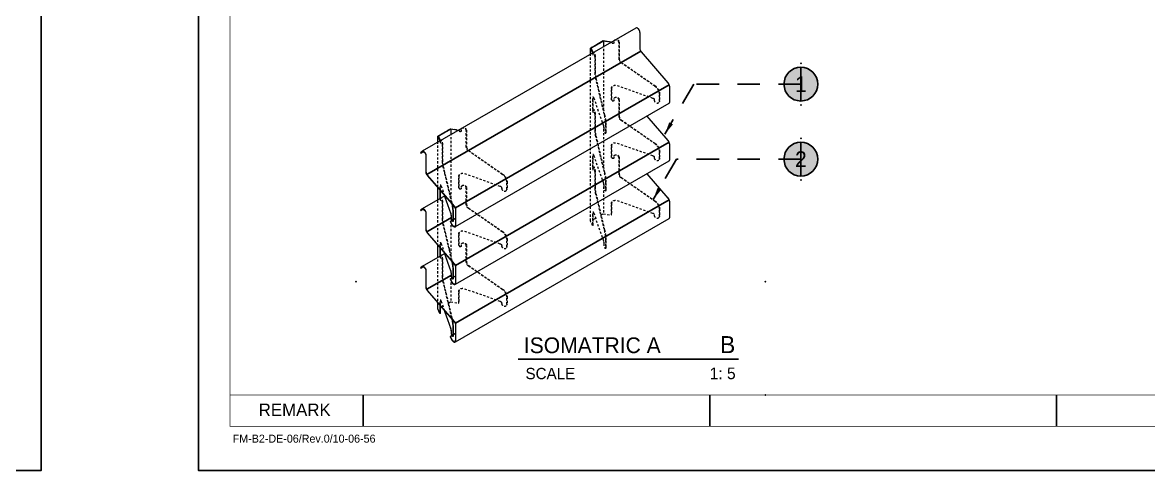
# Model space of a CAD drawing. Header units: millimetres. Extents: x -244126 to 368105, y -173968 to 259060.
# Drawn here: x -15019 to -14125, y 32401 to 32757 of the extents above; entities that cross this region are included whole.
import ezdxf
from ezdxf.enums import TextEntityAlignment as Align

# ---------------------------------------------------------------- set-up
doc = ezdxf.new("R2010")
doc.units = ezdxf.units.MM
doc.header["$MEASUREMENT"] = 0
for name, pattern in [('005_GG_TA_LINE', [13.75, 5, -1.25, 1.25, -1.25, 5]), ('BORDER2', [22.225, 6.35, -3.175, 6.35, -3.175, 0, -3.175]), ('HIDDEN', [9.525, 6.35, -3.175]), ('TA_GL_000.00010', [0.000275, 0.0001, -2.5e-05, 2.5e-05, -2.5e-05, 0.0001]), ('TA_HL_000.60000', [3.9, 2.13, -1.77]), ('TA_HL_001.00', [6.5, 3.55, -2.95]), ('TA_HL_003.00000', [19.5, 10.65, -8.85])]:
    doc.linetypes.add(name, pattern=pattern)
for name, color, linetype in [('000 - H A T C H', 8, 'Continuous'), ('000 - L I N E 0.1', 1, 'Continuous'), ('000 - SYMBOL CON', 1, 'Continuous'), ('000 - T E X T', 4, 'Continuous'), ('000 - TITLEBLOCK', 4, 'Continuous')]:
    doc.layers.add(name, color=color, linetype=linetype)
doc.styles.add('BROWALLIA', font='BrowalliaUPC.ttf')
doc.styles.add('century gothic111111', font='CordiaUPC.ttf')
doc.styles.add('Cetury Gothic', font='GOTHIC.TTF')
doc.styles.add('TA', font='Cordia New.ttf', dxfattribs={"height": 4.5})

# ---------------------------------------------------------------- blocks, each defined once
blk = doc.blocks.new('A$Cfd196da9')
at = {"color": 0, "linetype": 'ByBlock', "const_width": 0.1}
blk.add_lwpolyline([(-143.5, -98), (96.5, -98), (96.5, 99), (-143.5, 99)], close=True, dxfattribs=at)
blk = doc.blocks.new('*U1674')
at = {"linetype": '005_GG_TA_LINE'}
blk.add_point((125, 150), dxfattribs=at)
at = {"layer": '000 - L I N E 0.1', "color": 21, "linetype": 'Continuous'}
for points in [[(0, 35.6), (0, 0), (35.6, 0)], [(1485, 35.6), (1485, 0), (1449.4, 0)]]:
    blk.add_lwpolyline(points, dxfattribs=at)
at = {"layer": '000 - T E X T', "color": 3}
for p, q in [((130.74, 60), (130.74, 35)), ((405.94, 35), (405.94, 60)), ((681.14, 35), (681.14, 60))]:
    blk.add_line(p, q, dxfattribs=at)
at = {"layer": '000 - T E X T', "color": 3, "const_width": 0.5}
blk.add_lwpolyline([(25, 60), (1225, 60)], dxfattribs=at)
at = {"layer": '000 - TITLEBLOCK', "color": 250}
blk.add_lwpolyline([(0, 0), (1485, 0), (1485, 1050), (0, 1050)], close=True, dxfattribs=at)
at = {"layer": '000 - T E X T', "color": 3, "xscale": 5, "yscale": 5, "zscale": 5}
blk.add_blockref('A$Cfd196da9', (742.5, 525), dxfattribs=at)
at = {"color": 4, "insert": (47.79, 53.2), "char_height": 10, "width": 570.6175, "attachment_point": 1, "style": 'BROWALLIA'}
blk.add_mtext('{\\fCentury Gothic|b0|i0|c0|p34;REMARK}', dxfattribs=at)
at = {"color": 4, "style": 'TA'}
blk.add_attdef('PAPER_SIZE', text='', height=6.25, dxfattribs=at).set_placement((1421.5, 24.94), align=Align.MIDDLE_RIGHT)
blk.add_attdef('SCALE_SIZE', text='', height=6.25, dxfattribs=at).set_placement((1433.78, 25.07), align=Align.MIDDLE_LEFT)
at = {"layer": '000 - H A T C H', "color": 4, "insert": (27.18, 28.49), "char_height": 6.3569, "attachment_point": 1, "style": 'century gothic111111'}
blk.add_mtext('FM-B2-DE-06/Rev.0/10-06-56', dxfattribs=at)
at = {"layer": '000 - T E X T', "color": 250, "style": 'TA'}
for tag, height, p in [('SUPERLINK', 5, (43.16, 1039.41)), ('NAMEFILE', 5, (43.16, 1029.41)), ('SC', 100, (8.41, 938.03))]:
    blk.add_attdef(tag, text='', height=height, dxfattribs=at).set_placement(p, align=Align.MIDDLE_LEFT)
at = {"layer": '000 - T E X T', "color": 4, "style": 'TA'}
for tag, height, p in [('NAME_JOB_1', 5, (1309.16, 845.63)), ('NAME_JOB_2', 5, (1309.16, 834.72)), ('NAME_PROJECT_1', 7.5, (1234.52, 797.42)), ('NAME_PROJECT_2', 7.5, (1234.52, 778.92)), ('NAME_PROJECT_3', 7.5, (1234.52, 760.42)), ('CODE_VALUE_1', 4.75, (1302.87, 722.8)), ('CODE_VALUE_2', 4.75, (1302.87, 707.8)), ('PART_NAME_VALUE_1', 4.75, (1302.87, 689.69)), ('PART_NAME_VALUE_2', 4.75, (1302.87, 674.69)), ('PART_NAME_VALUE_3', 4.75, (1302.87, 659.69)), ('MATTERIAL_VALUE_1', 9, (1304.89, 642.26)), ('SPEC_VALUE', 9, (1304.89, 621.71)), ('THICKNESS_VALUE', 9, (1304.89, 601.32)), ('COATING_VALUE_1', 9, (1304.89, 581.25)), ('COATING_VALUE_2', 9, (1304.89, 561.18)), ('NAME_TITLE_1', 6, (1236.27, 194.04)), ('NAME_TITLE_2', 6, (1236.27, 177.39)), ('NAME_TITLE_3', 6, (1236.27, 160.74)), ('DRAWING_NO1', 6, (1236.53, 82.29)), ('DRAWING_NO2', 6, (1236.53, 62.29))]:
    blk.add_attdef(tag, text='', height=height, dxfattribs=at).set_placement(p, align=Align.MIDDLE_LEFT)
for tag, p in [('NAME_DAFT', (1383.53, 340.54)), ('NAME_CHECKED', (1383.53, 306.49)), ('NAME_DESIGNER', (1383.53, 273.03)), ('NAME_DESIGN_MGR', (1383.53, 237.79))]:
    blk.add_attdef(tag, text='', height=9, dxfattribs=at).set_placement(p, align=Align.MIDDLE_CENTER)
for tag, p, height in [('REV', (1383.82, 125.62), 9.38), ('NAME_REMARK', (138.21, 43.26), 10)]:
    blk.add_attdef(tag, p, '', height=height, dxfattribs=at)
at = {"layer": '000 - T E X T', "color": 4, "style": 'Cetury Gothic'}
for tag, p in [('SHEET_NO.', (1403.95, 84.99)), ('TOTAL_SHEET_NO.', (1402.41, 44.1))]:
    blk.add_attdef(tag, text='', height=9, dxfattribs=at).set_placement(p, align=Align.CENTER)
blk = doc.blocks.new('000 - ARROW FOR SYMBOL')
at = {"layer": '000 - SYMBOL CON', "color": 0, "linetype": 'HIDDEN'}
blk.add_solid([(1.29, 1.57), (0, 0), (0.71, 1.9)], dxfattribs=at)
blk = doc.blocks.new('*U1747')
h = blk.add_hatch(color=250)
h.dxf.hatch_style = 1
edge = h.paths.add_edge_path()
edge.add_arc((0, 0), 2.68, 0, 360)
for p in [(0, 3.33), (0, -3.33)]:
    blk.add_point(p)
at = {"layer": '000 - SYMBOL CON', "color": 0, "linetype": 'ByBlock'}
for points in [[(0, 0), (-17, 0), (-21.61, -7.97)], [(-17, 0), (-17, 0), (-21.61, -7.97)]]:
    blk.add_lwpolyline(points, dxfattribs=at)
at = {"layer": '000 - SYMBOL CON', "color": 2}
blk.add_circle((0, 0), 2.68, dxfattribs=at)
at = {"layer": 'Defpoints', "color": 250}
blk.add_line((0, -2.68), (0, 2.68), dxfattribs=at)
at = {"layer": '000 - SYMBOL CON', "color": 0}
blk.add_blockref('000 - ARROW FOR SYMBOL', (-21.61, -7.97), dxfattribs=at)
blk.add_blockref('000 - ARROW FOR SYMBOL', (-21.61, -7.97), dxfattribs=at)
at = {"layer": '000 - T E X T', "style": 'BROWALLIA'}
blk.add_attdef('NO.CODE', text='', height=2.5, dxfattribs=at).set_placement((0, 0), align=Align.MIDDLE_CENTER)
blk = doc.blocks.new('*U1746')
h = blk.add_hatch(color=250)
h.dxf.hatch_style = 1
edge = h.paths.add_edge_path()
edge.add_arc((0, 0), 2.68, 0, 360)
for p in [(0, 3.33), (0, -3.33)]:
    blk.add_point(p)
at = {"layer": '000 - SYMBOL CON', "color": 0, "linetype": 'ByBlock'}
for points in [[(0, 0), (-19.75, 0), (-23.46, -6.43)], [(-19.75, 0), (-19.75, 0), (-23.46, -6.43)]]:
    blk.add_lwpolyline(points, dxfattribs=at)
at = {"layer": '000 - SYMBOL CON', "color": 2}
blk.add_circle((0, 0), 2.68, dxfattribs=at)
at = {"layer": 'Defpoints', "color": 250}
blk.add_line((0, -2.68), (0, 2.68), dxfattribs=at)
at = {"layer": '000 - SYMBOL CON', "color": 0}
blk.add_blockref('000 - ARROW FOR SYMBOL', (-23.46, -6.43), dxfattribs=at)
blk.add_blockref('000 - ARROW FOR SYMBOL', (-23.46, -6.43), dxfattribs=at)
at = {"layer": '000 - T E X T', "style": 'BROWALLIA'}
blk.add_attdef('NO.CODE', text='', height=2.5, dxfattribs=at).set_placement((0, 0), align=Align.MIDDLE_CENTER)
blk = doc.blocks.new('000 - ASSCESSORIES_FAMELINE_AL.C-CARRIER_FOR_70Z_ISOMATRIC_VIEW')
at = {"color": 0, "linetype": 'ByBlock', "lineweight": 0, "extrusion": (1.66533e-16, 0.816497, 0.57735)}
for p, q in [((150.7, 87.6), (163.5, 94.9)), ((163.7, 94.5), (151.5, 87.5)), ((163.5, 94.9), (171.8, 93.7)), ((163.7, 94.5), (163.7, 27.5)), ((171.6, 93.3), (163.7, 94.5)), ((171.6, 93.3), (171.8, 93.7)), ((174.1, 93.8), (174.1, 92.9)), ((174.2, 94.5), (174.4, 94.9)), ((179.2, 76.7), (179.2, 93)), ((179.3, 93.4), (179.3, 77.1)), ((150.7, -83.9), (150.7, 87.6)), ((150.7, 87.6), (153, 82.8)), ((153.6, 82.9), (151.5, 87.5)), ((153.6, 82.9), (153, 82.8)), ((153.6, 81.4), (153.6, 82.3)), ((153.9, 83.4), (154.6, 83.5)), ((155, 79.3), (155, 63)), ((155.7, 63.1), (155.7, 79.4)), ((214.9, 49.6), (181.4, 72.9)), ((181.6, 73.3), (215, 50)), ((155.6, 58.3), (164.5, 20.8)), ((165.2, 21), (156.3, 58.4)), ((171.6, 36.1), (171.6, 47.3)), ((171.8, 47.7), (171.8, 36.5)), ((177.4, 50.4), (212.7, 37.9)), ((153, 36.8), (153, 25.6)), ((153.6, 25.7), (153.6, 36.9)), ((164, 10), (154.5, 37.5)), ((171.6, 36.1), (171.8, 36.5)), ((171.6, 36.1), (171.6, 36.1)), ((174.1, 36.6), (174.1, 35.7)), ((174.2, 37.4), (174.4, 37.8)), ((179.2, 19.5), (179.2, 35.8)), ((179.3, 36.2), (179.3, 19.9)), ((214.2, 36.1), (214.2, 35.6)), ((219.1, 34.1), (219.3, 34.5)), ((219.3, 34.9), (219.3, 42)), ((219.5, 42.4), (219.5, 35.2)), ((153.6, 25.7), (153, 25.6)), ((153, 25.6), (153, 25.6)), ((153.6, 24.2), (153.6, 25.1)), ((153.9, 26.3), (154.6, 26.4)), ((155, 22.2), (155, 5.8)), ((155.7, 6), (155.7, 22.3)), ((165.7, 11.4), (165.7, 4.2)), ((166.4, 4.3), (166.4, 11.5)), ((214.9, -7.5), (181.4, 15.7)), ((181.6, 16.1), (215, -7.2)), ((-0.8, 0.1), (11.9, 7.5)), ((-0.8, -171.3), (-0.8, 0.1)), ((-0.8, 0.1), (1.4, -4.7)), ((12.2, 7), (0, 0)), ((2.1, -4.6), (0, 0)), ((11.9, 7.5), (20.3, 6.2)), ((12.2, 7), (12.2, -60)), ((20.1, 5.8), (12.2, 7)), ((20.1, 5.8), (20.3, 6.2)), ((22.5, 6.3), (22.5, 5.4)), ((22.7, 7.1), (22.9, 7.5)), ((27.6, -10.8), (27.6, 5.5)), ((27.8, 5.9), (27.8, -10.4)), ((155.6, 1.1), (164.5, -36.3)), ((165.2, -36.2), (156.3, 1.2)), ((163.7, 10.9), (163.7, -29.7)), ((164.4, 7.2), (164.4, 7.6)), ((165.5, 3), (166.1, 3.2)), ((2.1, -4.6), (1.4, -4.7)), ((2.1, -6.1), (2.1, -5.2)), ((2.4, -4), (3.1, -3.9)), ((3.5, -8.1), (3.5, -24.5)), ((4.2, -24.4), (4.2, -8)), ((171.6, -21.1), (171.6, -9.8)), ((171.8, -9.5), (171.8, -20.7)), ((177.4, -6.8), (212.7, -19.3)), ((63.3, -37.9), (29.9, -14.6)), ((30, -14.2), (63.5, -37.5)), ((153, -20.3), (153, -31.5)), ((153.6, -31.4), (153.6, -20.2)), ((164, -47.1), (154.5, -19.7)), ((174.1, -20.5), (174.1, -21.4)), ((174.2, -19.8), (174.4, -19.4)), ((179.2, -37.6), (179.2, -21.3)), ((179.3, -20.9), (179.3, -37.2)), ((214.2, -21.1), (214.2, -21.5)), ((219.3, -22.3), (219.3, -15.2)), ((219.5, -14.8), (219.5, -21.9)), ((4.1, -29.2), (13, -66.6)), ((13.7, -66.5), (4.7, -29.1)), ((153.6, -32.9), (153.6, -32)), ((153.9, -30.9), (154.6, -30.8)), ((219.1, -23.1), (219.3, -22.7)), ((20.1, -51.4), (20.1, -40.2)), ((20.3, -39.8), (20.3, -51)), ((25.9, -37.1), (61.2, -49.6)), ((155, -35), (155, -51.3)), ((155.7, -51.2), (155.7, -34.9)), ((214.9, -64.7), (181.4, -41.4)), ((181.6, -41.1), (215, -64.3)), ((1.4, -50.6), (1.4, -61.8)), ((2.1, -61.7), (2.1, -50.5)), ((12.5, -77.5), (3, -50)), ((20.1, -51.4), (20.3, -51)), ((20.1, -51.4), (20.1, -51.4)), ((22.5, -50.8), (22.5, -51.7)), ((22.7, -50.1), (22.9, -49.7)), ((27.6, -68), (27.6, -51.6)), ((27.8, -51.2), (27.8, -67.6)), ((62.7, -51.4), (62.7, -51.8)), ((67.6, -53.4), (67.8, -53)), ((67.8, -52.6), (67.8, -45.5)), ((68, -45.1), (68, -52.2)), ((163.7, -46.2), (163.7, -77)), ((164.4, -50), (164.4, -49.6)), ((165.5, -54.1), (166.1, -54)), ((165.7, -45.8), (165.7, -52.9)), ((166.4, -52.8), (166.4, -45.7)), ((2.1, -61.7), (1.4, -61.8)), ((1.4, -61.8), (1.4, -61.8)), ((2.1, -63.2), (2.1, -62.4)), ((2.4, -61.2), (3.1, -61.1)), ((3.5, -65.3), (3.5, -81.6)), ((4.2, -81.5), (4.2, -65.2)), ((155.6, -56.1), (164.5, -93.5)), ((165.2, -93.4), (156.3, -55.9)), ((171.6, -78.2), (171.6, -67)), ((171.8, -66.6), (171.8, -77.8)), ((177.4, -63.9), (212.7, -76.4)), ((12.2, -76.5), (12.2, -117.2)), ((14.2, -76.1), (14.2, -83.3)), ((14.9, -83.1), (14.9, -76)), ((63.3, -95), (29.9, -71.8)), ((30, -71.4), (63.5, -94.6)), ((153, -77.5), (153, -88.7)), ((153.6, -88.6), (153.6, -77.4)), ((164, -104.3), (154.5, -76.8)), ((161.6, -78.2), (163.7, -77)), ((163.7, -77), (171.6, -78.2)), ((171.6, -78.2), (171.8, -77.8)), ((219.3, -79.5), (219.3, -72.3)), ((219.5, -71.9), (219.5, -79.1)), ((4.1, -86.4), (13, -123.8)), ((13.7, -123.7), (4.7, -86.3)), ((12.9, -80.3), (12.9, -79.9)), ((14, -84.4), (14.6, -84.3)), ((153, -88.7), (150.7, -83.9)), ((153.6, -88.6), (153, -88.7)), ((153.6, -82.8), (156.1, -81.4)), ((214.2, -78.3), (214.2, -78.7)), ((219.1, -80.2), (219.3, -79.8)), ((20.1, -108.5), (20.1, -97.3)), ((20.3, -96.9), (20.3, -108.1)), ((25.9, -94.2), (61.2, -106.8)), ((1.4, -107.8), (1.4, -119)), ((2.1, -118.9), (2.1, -107.7)), ((12.5, -134.6), (3, -107.2)), ((22.5, -108), (22.5, -108.9)), ((22.7, -107.2), (22.9, -106.9)), ((27.6, -125.1), (27.6, -108.8)), ((27.8, -108.4), (27.8, -124.7)), ((62.7, -108.6), (62.7, -109)), ((67.6, -110.5), (67.8, -110.1)), ((67.8, -109.8), (67.8, -102.6)), ((68, -102.2), (68, -109.4)), ((164.4, -107.1), (164.4, -106.7)), ((165.5, -111.3), (166.1, -111.2)), ((165.7, -103), (165.7, -110.1)), ((166.4, -110), (166.4, -102.8)), ((2.1, -120.4), (2.1, -119.5)), ((2.4, -118.3), (3.1, -118.2)), ((3.5, -122.5), (3.5, -138.8)), ((4.2, -138.7), (4.2, -122.4)), ((12.2, -133.7), (12.2, -164.4)), ((14.2, -133.3), (14.2, -140.4)), ((14.9, -140.3), (14.9, -133.2)), ((63.3, -152.2), (29.9, -128.9)), ((30, -128.5), (63.5, -151.8)), ((4.1, -143.5), (13, -180.9)), ((13.7, -180.8), (4.7, -143.4)), ((12.9, -137.5), (12.9, -137.1)), ((14, -141.6), (14.6, -141.5)), ((20.1, -165.7), (20.1, -154.5)), ((20.3, -154.1), (20.3, -165.3)), ((25.9, -151.4), (61.2, -163.9)), ((1.4, -164.9), (1.4, -176.1)), ((2.1, -176), (2.1, -164.8)), ((12.5, -191.8), (3, -164.3)), ((10.1, -165.6), (12.2, -164.4)), ((12.2, -164.4), (20.1, -165.7)), ((20.1, -165.7), (20.3, -165.3)), ((62.7, -165.7), (62.7, -166.1)), ((67.6, -167.7), (67.8, -167.3)), ((67.8, -166.9), (67.8, -159.8)), ((68, -159.4), (68, -166.5)), ((1.4, -176.1), (-0.8, -171.3)), ((2.1, -176), (1.4, -176.1)), ((2.1, -170.2), (4.6, -168.8)), ((12.9, -194.6), (12.9, -194.2)), ((14, -198.7), (14.6, -198.6)), ((14.2, -190.4), (14.2, -197.6)), ((14.9, -197.5), (14.9, -190.3))]:
    blk.add_line(p, q, dxfattribs=at)
at = {"color": 0, "linetype": 'ByBlock', "lineweight": 0, "extrusion": (7.37214e-17, 2.69839e-17, -1)}
for centre in [(172.8, 93.1), (172.8, 35.9), (21.3, 5.6), (21.3, -51.6)]:
    blk.add_ellipse(centre, major_axis=(1.15, -0.54), ratio=0.788675, start_param=-0.3681, end_param=2.790713, dxfattribs=at)
at = {"color": 0, "linetype": 'ByBlock', "lineweight": 0}
for centre, major_axis, ratio, start_param, end_param in [((173, 93.5), (-1.15, 0.54), 0.788675, 0.350879, 2.925377), ((176.6, 93.4), (2.4, -1.11), 0.788675, 0.333099, 3.510252), ((153.3, 82.1), (0.19, -1.26), 0.211325, -2.202711, 0.956103), ((155, 80.9), (-0.4, 2.61), 0.211325, -2.220491, 0), ((184.2, 76.3), (-4.56, 2.11), 0.788675, 0.346922, 1.348501), ((156.3, 60.2), (0.77, -4.96), 0.211325, -2.206668, -1.205089), ((176.5, 47), (-4.46, 2.07), 0.788675, 0.055487, 0.365162), ((209.6, 43.5), (9.12, -4.23), 0.788675, 0.347322, 1.348101), ((154.2, 34.2), (-0.75, 4.86), 0.211325, -0.85151, 0.953165), ((173, 36.3), (-1.15, 0.54), 0.788675, 0.351284, 2.925377), ((176.6, 36.3), (2.4, -1.11), 0.788675, 0.333099, 3.510252), ((216.7, 35.2), (-2.4, 1.11), 0.788675, 0.333099, 3.510252), ((153.3, 24.9), (0.19, -1.26), 0.211325, -2.202711, 0.956103), ((155, 23.8), (-0.4, 2.61), 0.211325, -2.220491, 0), ((163.8, 17.1), (-1.54, 9.94), 0.211325, -2.206268, -1.205489), ((184.2, 19.1), (-4.56, 2.11), 0.788675, 0.346922, 1.348501), ((21.5, 6), (-1.15, 0.54), 0.788675, 0.350879, 2.925377), ((25.1, 6), (2.4, -1.11), 0.788675, 0.333099, 3.510252), ((156.3, 3), (0.77, -4.96), 0.211325, -2.206668, -1.205089), ((163.9, 8.7), (-0.3, 1.97), 0.211325, -2.210361, -0.87263), ((165.7, 5.8), (0.4, -2.61), 0.211325, 0, 0.956662), ((1.8, -5.4), (0.19, -1.26), 0.211325, -2.202711, 0.956103), ((3.5, -6.5), (-0.4, 2.61), 0.211325, -2.220491, 0), ((32.7, -11.2), (-4.56, 2.11), 0.788675, 0.346922, 1.348501), ((176.5, -10.1), (-4.46, 2.07), 0.788675, 0.055487, 0.365162), ((209.6, -13.6), (9.12, -4.23), 0.788675, 0.347322, 1.348101), ((154.2, -23), (-0.75, 4.86), 0.211325, -0.85151, 0.953165), ((173, -20.8), (-1.15, 0.54), 0.788675, 0.3681, 2.925377), ((176.6, -20.9), (2.4, -1.11), 0.788675, 0.333099, 3.510252), ((216.7, -21.9), (-2.4, 1.11), 0.788675, 0.333099, 3.510252), ((4.8, -27.3), (0.77, -4.96), 0.211325, -2.206668, -1.205089), ((153.3, -32.2), (0.19, -1.26), 0.211325, -2.18549, 0.956103), ((155, -33.4), (-0.4, 2.61), 0.211325, -2.220491, 0), ((25, -40.4), (-4.46, 2.07), 0.788675, 0.055487, 0.365162), ((58.1, -43.9), (9.12, -4.23), 0.788675, 0.347322, 1.348101), ((163.8, -40.1), (-1.54, 9.94), 0.211325, -2.206268, -1.205489), ((184.2, -38), (-4.56, 2.11), 0.788675, 0.346922, 1.348501), ((2.7, -53.3), (-0.75, 4.86), 0.211325, -0.85151, 0.953165), ((21.5, -51.2), (-1.15, 0.54), 0.788675, 0.351284, 2.925377), ((25.1, -51.2), (2.4, -1.11), 0.788675, 0.333099, 3.510252), ((65.2, -52.3), (-2.4, 1.11), 0.788675, 0.333099, 3.510252), ((156.3, -54.1), (0.77, -4.96), 0.211325, -2.206668, -1.205089), ((163.9, -48.5), (-0.3, 1.97), 0.211325, -2.210361, -0.87263), ((165.7, -51.4), (0.4, -2.61), 0.211325, 0, 0.956662), ((1.8, -62.5), (0.19, -1.26), 0.211325, -2.202711, 0.956103), ((3.5, -63.7), (-0.4, 2.61), 0.211325, -2.220491, 0), ((12.3, -70.4), (-1.54, 9.94), 0.211325, -2.206268, -1.205489), ((176.5, -67.3), (-4.46, 2.07), 0.788675, 0.055487, 0.365162), ((209.6, -70.8), (9.12, -4.23), 0.788675, 0.347322, 1.348101), ((12.3, -78.8), (-0.3, 1.97), 0.211325, -2.210361, -0.87263), ((32.7, -68.3), (-4.56, 2.11), 0.788675, 0.346922, 1.348501), ((154.2, -80.2), (-0.75, 4.86), 0.211325, -0.85151, 0.953165), ((4.8, -84.4), (0.77, -4.96), 0.211325, -2.206668, -1.205089), ((14.2, -81.7), (0.4, -2.61), 0.211325, 0, 0.956662), ((216.7, -79.1), (-2.4, 1.11), 0.788675, 0.333099, 3.510252), ((25, -97.6), (-4.46, 2.07), 0.788675, 0.055487, 0.365162), ((58.1, -101.1), (9.12, -4.23), 0.788675, 0.347322, 1.348101), ((163.8, -97.2), (-1.54, 9.94), 0.211325, -2.206268, -1.205489), ((2.7, -110.5), (-0.75, 4.86), 0.211325, -0.85151, 0.953165), ((21.5, -108.3), (-1.15, 0.54), 0.788675, 0.3681, 2.925377), ((25.1, -108.4), (2.4, -1.11), 0.788675, 0.333099, 3.510252), ((65.2, -109.4), (-2.4, 1.11), 0.788675, 0.333099, 3.510252), ((163.9, -105.6), (-0.3, 1.97), 0.211325, -2.210361, -0.87263), ((165.7, -108.5), (0.4, -2.61), 0.211325, 0, 0.956662), ((1.8, -119.7), (0.19, -1.26), 0.211325, -2.18549, 0.956103), ((3.5, -120.8), (-0.4, 2.61), 0.211325, -2.220491, 0), ((12.3, -127.5), (-1.54, 9.94), 0.211325, -2.206268, -1.205489), ((32.7, -125.5), (-4.56, 2.11), 0.788675, 0.346922, 1.348501), ((4.8, -141.6), (0.77, -4.96), 0.211325, -2.206668, -1.205089), ((12.3, -135.9), (-0.3, 1.97), 0.211325, -2.210361, -0.87263), ((14.2, -138.9), (0.4, -2.61), 0.211325, 0, 0.956662), ((25, -154.8), (-4.46, 2.07), 0.788675, 0.055487, 0.365162), ((58.1, -158.3), (9.12, -4.23), 0.788675, 0.347322, 1.348101), ((2.7, -167.6), (-0.75, 4.86), 0.211325, -0.85151, 0.953165), ((65.2, -166.6), (-2.4, 1.11), 0.788675, 0.333099, 3.510252), ((12.3, -184.7), (-1.54, 9.94), 0.211325, -2.206268, -1.205489), ((12.3, -193.1), (-0.3, 1.97), 0.211325, -2.210361, -0.87263), ((14.2, -196), (0.4, -2.61), 0.211325, 0, 0.956662)]:
    blk.add_ellipse(centre, major_axis=major_axis, ratio=ratio, start_param=start_param, end_param=end_param, dxfattribs=at)
at = {"color": 0, "linetype": 'ByBlock', "lineweight": 0, "extrusion": (4.31223e-17, 2.24779e-16, -1)}
for centre in [(176.8, 93.8), (176.8, 36.7)]:
    blk.add_ellipse(centre, major_axis=(-2.4, 1.11), ratio=0.788675, start_param=0, end_param=2.808493, dxfattribs=at)
at = {"color": 0, "linetype": 'ByBlock', "lineweight": 0, "extrusion": (-6.11931e-16, -3.84946e-17, -1)}
for centre in [(154.3, 80.8), (154.3, 23.7), (2.8, -6.6), (2.8, -63.8)]:
    blk.add_ellipse(centre, major_axis=(-0.4, 2.61), ratio=0.211325, start_param=-0.956662, end_param=2.220491, dxfattribs=at)
at = {"color": 0, "linetype": 'ByBlock', "lineweight": 0, "extrusion": (-6.13759e-17, 2.15191e-16, -1)}
blk.add_ellipse((154, 82.2), major_axis=(-0.19, 1.26), ratio=0.211325, start_param=-1.044515, end_param=-0.938882, dxfattribs=at)
at = {"color": 0, "linetype": 'ByBlock', "lineweight": 0, "extrusion": (2.15612e-17, 1.1239e-16, -1)}
for centre, major_axis, start_param, end_param in [((184, 75.9), (-4.56, 2.11), -1.348501, -0.346922), ((184, 18.7), (-4.56, 2.11), -1.348501, -0.346922), ((32.5, -11.6), (-4.56, 2.11), -1.348501, -0.346922), ((172.8, -21.2), (1.15, -0.54), -0.3681, 2.773492), ((32.5, -68.7), (-4.56, 2.11), -1.348501, -0.346922), ((21.3, -108.7), (1.15, -0.54), -0.3681, 2.773492)]:
    blk.add_ellipse(centre, major_axis=major_axis, ratio=0.788675, start_param=start_param, end_param=end_param, dxfattribs=at)
at = {"color": 0, "linetype": 'ByBlock', "lineweight": 0, "extrusion": (-6.51106e-16, 1.2396e-16, -1)}
for centre in [(157, 60.3), (157, 3.1), (5.5, -27.2), (5.5, -84.3)]:
    blk.add_ellipse(centre, major_axis=(-0.77, 4.96), ratio=0.211325, start_param=-1.936503, end_param=-0.934925, dxfattribs=at)
at = {"color": 0, "linetype": 'ByBlock', "lineweight": 0, "extrusion": (1.20459e-16, 1.27689e-16, -1)}
for centre, major_axis, start_param, end_param in [((176.3, 46.6), (-4.46, 2.07), -0.365162, 1.439512), ((176.8, -20.5), (-2.4, 1.11), 0, 2.808493), ((24.8, -40.8), (-4.46, 2.07), -0.365162, 1.439512)]:
    blk.add_ellipse(centre, major_axis=major_axis, ratio=0.788675, start_param=start_param, end_param=end_param, dxfattribs=at)
at = {"color": 0, "linetype": 'ByBlock', "lineweight": 0, "extrusion": (9.3475e-17, 2.01411e-16, -1)}
for centre, major_axis, start_param, end_param in [((209.8, 43.9), (9.12, -4.23), -1.348101, -0.347322), ((176.3, -10.5), (-4.46, 2.07), -0.365162, 1.439512), ((58.3, -43.6), (9.12, -4.23), -1.348101, -0.347322), ((24.8, -98), (-4.46, 2.07), -0.365162, 1.439512)]:
    blk.add_ellipse(centre, major_axis=major_axis, ratio=0.788675, start_param=start_param, end_param=end_param, dxfattribs=at)
at = {"color": 0, "linetype": 'ByBlock', "lineweight": 0, "extrusion": (-1.29949e-16, 2.04583e-16, -1)}
for centre in [(154.9, 34.3), (3.4, -53.2)]:
    blk.add_ellipse(centre, major_axis=(-0.75, 4.86), ratio=0.211325, start_param=-0.953165, end_param=-0.335292, dxfattribs=at)
at = {"color": 0, "linetype": 'ByBlock', "lineweight": 0, "extrusion": (-3.05991e-17, 1.97795e-16, -1)}
for centre, major_axis, start_param, end_param in [((212.3, 36.4), (1.81, -0.84), -1.68096, -0.343229), ((60.8, -51.1), (1.81, -0.84), -1.68096, -0.343229), ((176.3, -67.7), (-4.46, 2.07), -0.365162, 1.439512), ((24.8, -155.1), (-4.46, 2.07), -0.365162, 1.439512)]:
    blk.add_ellipse(centre, major_axis=major_axis, ratio=0.788675, start_param=start_param, end_param=end_param, dxfattribs=at)
at = {"color": 0, "linetype": 'ByBlock', "lineweight": 0, "extrusion": (-3.42142e-17, 3.2187e-16, -1)}
blk.add_ellipse((216.9, 35.6), major_axis=(2.4, -1.11), ratio=0.788675, start_param=-0.368659, end_param=0, dxfattribs=at)
at = {"color": 0, "linetype": 'ByBlock', "lineweight": 0, "extrusion": (-5.19187e-16, 8.81959e-17, -1)}
blk.add_ellipse((154, 25), major_axis=(-0.19, 1.26), ratio=0.211325, start_param=-1.044515, end_param=-0.938991, dxfattribs=at)
at = {"color": 0, "linetype": 'ByBlock', "lineweight": 0, "extrusion": (-4.76613e-17, 2.17313e-16, -1)}
for centre in [(163.1, 17), (11.6, -70.5)]:
    blk.add_ellipse(centre, major_axis=(1.54, -9.94), ratio=0.211325, start_param=-1.936104, end_param=-0.935324, dxfattribs=at)
at = {"color": 0, "linetype": 'ByBlock', "lineweight": 0, "extrusion": (-2.87915e-17, 1.35758e-16, -1)}
for centre in [(25.3, 6.3), (25.3, -50.8)]:
    blk.add_ellipse(centre, major_axis=(-2.4, 1.11), ratio=0.788675, start_param=0, end_param=2.808493, dxfattribs=at)
at = {"color": 0, "linetype": 'ByBlock', "lineweight": 0, "extrusion": (1.032e-16, 2.40651e-16, -1)}
for centre in [(165.1, 5.7), (13.5, -81.8)]:
    blk.add_ellipse(centre, major_axis=(0.4, -2.61), ratio=0.211325, start_param=-0.956662, end_param=2.220491, dxfattribs=at)
at = {"color": 0, "linetype": 'ByBlock', "lineweight": 0, "extrusion": (-4.81302e-16, 2.064e-16, -1)}
blk.add_ellipse((2.5, -5.3), major_axis=(-0.19, 1.26), ratio=0.211325, start_param=-1.044515, end_param=-0.938882, dxfattribs=at)
at = {"color": 0, "linetype": 'ByBlock', "lineweight": 0, "extrusion": (-8.27593e-17, 2.83201e-16, -1)}
for centre in [(209.8, -13.2), (58.3, -100.7)]:
    blk.add_ellipse(centre, major_axis=(9.12, -4.23), ratio=0.788675, start_param=-1.348101, end_param=-0.347322, dxfattribs=at)
at = {"color": 0, "linetype": 'ByBlock', "lineweight": 0, "extrusion": (-6.32163e-16, 1.83061e-16, -1)}
blk.add_ellipse((154.9, -22.9), major_axis=(-0.75, 4.86), ratio=0.211325, start_param=-0.953165, end_param=-0.335292, dxfattribs=at)
at = {"color": 0, "linetype": 'ByBlock', "lineweight": 0, "extrusion": (1.7946e-17, 2.36464e-16, -1)}
for centre in [(212.3, -20.8), (60.8, -108.3)]:
    blk.add_ellipse(centre, major_axis=(1.81, -0.84), ratio=0.788675, start_param=-1.68096, end_param=-0.343229, dxfattribs=at)
at = {"color": 0, "linetype": 'ByBlock', "lineweight": 0, "extrusion": (4.67375e-17, 1.00705e-16, -1)}
for centre, major_axis, start_param, end_param in [((216.9, -21.5), (2.4, -1.11), -0.368659, 0), ((184, -38.4), (-4.56, 2.11), -1.348501, -0.346922), ((32.5, -125.9), (-4.56, 2.11), -1.348501, -0.346922)]:
    blk.add_ellipse(centre, major_axis=major_axis, ratio=0.788675, start_param=start_param, end_param=end_param, dxfattribs=at)
at = {"color": 0, "linetype": 'ByBlock', "lineweight": 0, "extrusion": (-1.92005e-16, -2.97033e-17, -1)}
for centre in [(154.3, -33.5), (2.8, -120.9)]:
    blk.add_ellipse(centre, major_axis=(-0.4, 2.61), ratio=0.211325, start_param=-0.956662, end_param=2.220491, dxfattribs=at)
at = {"color": 0, "linetype": 'ByBlock', "lineweight": 0, "extrusion": (-2.91266e-16, 6.72839e-17, -1)}
for centre, major_axis, start_param, end_param in [((154, -32.1), (-0.19, 1.26), -1.044515, -0.956103), ((165.1, -108.7), (0.4, -2.61), -0.956662, 2.220491), ((2.5, -119.6), (-0.19, 1.26), -1.044515, -0.956103), ((13.5, -196.1), (0.4, -2.61), -0.956662, 2.220491)]:
    blk.add_ellipse(centre, major_axis=major_axis, ratio=0.211325, start_param=start_param, end_param=end_param, dxfattribs=at)
at = {"color": 0, "linetype": 'ByBlock', "lineweight": 0, "extrusion": (-2.546e-17, 1.64576e-16, -1)}
for centre in [(163.1, -40.2), (11.6, -127.6)]:
    blk.add_ellipse(centre, major_axis=(1.54, -9.94), ratio=0.211325, start_param=-1.936104, end_param=-0.935324, dxfattribs=at)
at = {"color": 0, "linetype": 'ByBlock', "lineweight": 0, "extrusion": (-5.42274e-18, 1.86111e-16, -1)}
blk.add_ellipse((65.4, -51.9), major_axis=(2.4, -1.11), ratio=0.788675, start_param=-0.368659, end_param=0, dxfattribs=at)
at = {"color": 0, "linetype": 'ByBlock', "lineweight": 0, "extrusion": (-1.15529e-15, -6.63809e-17, -1)}
for centre in [(157, -54), (5.5, -141.5)]:
    blk.add_ellipse(centre, major_axis=(-0.77, 4.96), ratio=0.211325, start_param=-1.936503, end_param=-0.934925, dxfattribs=at)
at = {"color": 0, "linetype": 'ByBlock', "lineweight": 0, "extrusion": (-3.39466e-17, 2.19434e-16, -1)}
for centre in [(165.1, -51.5), (13.5, -139)]:
    blk.add_ellipse(centre, major_axis=(0.4, -2.61), ratio=0.211325, start_param=-0.956662, end_param=2.220491, dxfattribs=at)
at = {"color": 0, "linetype": 'ByBlock', "lineweight": 0, "extrusion": (-3.95755e-16, 1.07291e-16, -1)}
blk.add_ellipse((2.5, -62.4), major_axis=(-0.19, 1.26), ratio=0.211325, start_param=-1.044515, end_param=-0.938991, dxfattribs=at)
at = {"color": 0, "linetype": 'ByBlock', "lineweight": 0, "extrusion": (1.43828e-16, 1.78042e-16, -1)}
for centre in [(209.8, -70.4), (58.3, -157.9)]:
    blk.add_ellipse(centre, major_axis=(9.12, -4.23), ratio=0.788675, start_param=-1.348101, end_param=-0.347322, dxfattribs=at)
at = {"color": 0, "linetype": 'ByBlock', "lineweight": 0, "extrusion": (-6.6679e-16, -4.69812e-17, -1)}
blk.add_ellipse((154.9, -80.1), major_axis=(-0.75, 4.86), ratio=0.211325, start_param=-0.953165, end_param=-0.335292, dxfattribs=at)
at = {"color": 0, "linetype": 'ByBlock', "lineweight": 0, "extrusion": (1.61384e-17, 2.98501e-16, -1)}
for centre in [(212.3, -77.9), (60.8, -165.4)]:
    blk.add_ellipse(centre, major_axis=(1.81, -0.84), ratio=0.788675, start_param=-1.68096, end_param=-0.343229, dxfattribs=at)
at = {"color": 0, "linetype": 'ByBlock', "lineweight": 0, "extrusion": (-1.0432e-16, 1.70812e-16, -1)}
blk.add_ellipse((216.9, -78.7), major_axis=(2.4, -1.11), ratio=0.788675, start_param=-0.368659, end_param=0, dxfattribs=at)
at = {"color": 0, "linetype": 'ByBlock', "lineweight": 0, "extrusion": (-9.44341e-16, 2.24243e-17, -1)}
for centre in [(163.1, -97.3), (11.6, -184.8)]:
    blk.add_ellipse(centre, major_axis=(1.54, -9.94), ratio=0.211325, start_param=-1.936104, end_param=-0.935324, dxfattribs=at)
at = {"color": 0, "linetype": 'ByBlock', "lineweight": 0, "extrusion": (-1.07748e-16, 1.51846e-16, -1)}
blk.add_ellipse((3.4, -110.4), major_axis=(-0.75, 4.86), ratio=0.211325, start_param=-0.953165, end_param=-0.335292, dxfattribs=at)
at = {"color": 0, "linetype": 'ByBlock', "lineweight": 0, "extrusion": (-5.57754e-17, 2.0948e-16, -1)}
blk.add_ellipse((25.3, -108), major_axis=(-2.4, 1.11), ratio=0.788675, start_param=0, end_param=2.808493, dxfattribs=at)
at = {"color": 0, "linetype": 'ByBlock', "lineweight": 0, "extrusion": (1.97536e-17, 1.74427e-16, -1)}
blk.add_ellipse((65.4, -109), major_axis=(2.4, -1.11), ratio=0.788675, start_param=-0.368659, end_param=0, dxfattribs=at)
at = {"color": 0, "linetype": 'ByBlock', "lineweight": 0, "extrusion": (-6.3936e-16, -4.27379e-17, -1)}
blk.add_ellipse((3.4, -167.5), major_axis=(-0.75, 4.86), ratio=0.211325, start_param=-0.953165, end_param=-0.335292, dxfattribs=at)
at = {"color": 0, "linetype": 'ByBlock', "lineweight": 0, "extrusion": (6.64911e-17, 2.75132e-16, -1)}
blk.add_ellipse((65.4, -166.2), major_axis=(2.4, -1.11), ratio=0.788675, start_param=-0.368659, end_param=0, dxfattribs=at)
blk = doc.blocks.new('000 - FAMELINE_AL.SUN_LV_70Z_ISOMATRIC_VIEW')
at = {"color": 0, "linetype": 'Continuous', "lineweight": 0, "extrusion": (1.66533e-16, 0.816497, 0.57735)}
for p, q in [((213.4, 124.3), (1.3, 1.9)), ((168.3, 104.4), (181, 111.8)), ((181, 111.8), (189.3, 110.5)), ((217.6, 103.8), (217.6, 120)), ((168.3, 98.3), (168.3, 104.4)), ((168.3, 104.4), (170.5, 99.6)), ((181.2, 111.3), (169.1, 104.3)), ((171.1, 99.9), (169.1, 104.3)), ((181.2, 111.3), (181.2, 105.7)), ((188.9, 110.2), (181.2, 111.3)), ((189.3, 110.4), (189.3, 110.5)), ((170.7, 99.7), (170.5, 99.6)), ((171.5, 100.3), (171.9, 100.4)), ((245.4, 69.8), (218.9, 100.6)), ((247.1, 50.9), (247.1, 66)), ((246.3, 49.3), (34.2, -73.2)), ((245.4, 12.7), (224.6, 36.8)), ((16.8, 17), (29.5, 24.3)), ((29.7, 23.9), (17.6, 16.8)), ((29.5, 24.3), (37.8, 23)), ((29.7, 23.9), (29.7, 18.3)), ((37.4, 22.7), (29.7, 23.9)), ((37.8, 22.9), (37.8, 23)), ((16.8, 10.8), (16.8, 17)), ((16.8, 17), (19, 12.2)), ((19.6, 12.4), (17.6, 16.8)), ((19.2, 12.2), (19, 12.2)), ((20, 12.8), (20.4, 12.9)), ((1.2, 1.7), (-0.3, 0.5)), ((-0.3, 0.5), (0, 0)), ((2.5, 1.4), (0, 0)), ((0, 0), (1.5, 1.2)), ((247.1, -6.3), (247.1, 8.8)), ((5, -2.2), (5, -18.4)), ((5.4, -18.6), (5.4, -2.5)), ((246.3, -7.8), (34.2, -130.3)), ((6.6, -22.3), (33.1, -53)), ((33.3, -52.6), (6.8, -21.9)), ((245.4, -44.5), (224.6, -20.4)), ((23.7, -42.4), (1.3, -55.3)), ((16.8, -46.4), (16.8, -34.1)), ((19, -36.6), (19, -45)), ((19.7, -44.7), (19.7, -37.4)), ((20, -44.3), (20.4, -44.3)), ((30, -60.6), (23.6, -41.9)), ((1.2, -55.4), (-0.3, -56.7)), ((2.5, -55.7), (0, -57.2)), ((19.2, -45), (19, -45)), ((19, -45), (19, -45)), ((247.1, -63.5), (247.1, -48.4)), ((-0.3, -56.7), (0, -57.2)), ((0, -57.2), (1.5, -55.9)), ((5, -59.4), (5, -75.5)), ((5.4, -75.8), (5.4, -59.6)), ((34.5, -64.8), (29.3, -67.8)), ((34.5, -64.9), (29.6, -67.7)), ((30.4, -63.5), (30.4, -63)), ((31.8, -59.3), (31.8, -66.4)), ((32.5, -66), (32.5, -59.2)), ((246.3, -65), (34.2, -187.5)), ((34.5, -56.3), (34.5, -71.4)), ((34.9, -71.6), (34.9, -56.5)), ((29.6, -67.7), (29.3, -67.8)), ((29.3, -67.8), (30.5, -70.6)), ((30.9, -70.6), (29.6, -67.7)), ((6.6, -79.4), (33.1, -110.1)), ((33.3, -109.8), (6.8, -79.1)), ((23.7, -99.5), (1.3, -112.5)), ((16.8, -103.5), (16.8, -91.2)), ((19, -93.8), (19, -102.2)), ((19.7, -101.8), (19.7, -94.6)), ((30, -117.8), (23.6, -99.1)), ((20, -101.5), (20.4, -101.4)), ((1.2, -112.6), (-0.3, -113.8)), ((-0.3, -113.8), (0, -114.3)), ((2.5, -112.9), (0, -114.3)), ((0, -114.3), (1.5, -113.1)), ((5, -116.6), (5, -132.7)), ((5.4, -132.9), (5.4, -116.8)), ((34.5, -122), (29.3, -125)), ((34.5, -122.1), (29.6, -124.9)), ((30.4, -120.6), (30.4, -120.2)), ((31.8, -116.4), (31.8, -123.5)), ((32.5, -123.1), (32.5, -116.3)), ((34.5, -113.4), (34.5, -128.5)), ((34.9, -128.8), (34.9, -113.7)), ((29.6, -124.9), (29.3, -125)), ((29.3, -125), (30.5, -127.8)), ((30.9, -127.7), (29.6, -124.9)), ((6.6, -136.6), (33.1, -167.3)), ((33.3, -167), (6.8, -136.2)), ((16.8, -154.5), (16.8, -148.4)), ((19, -159.3), (16.8, -154.5)), ((19, -150.9), (19, -159.3)), ((19.7, -159.2), (19.7, -151.7)), ((19.7, -153.4), (20.6, -152.8)), ((30, -174.9), (23.6, -156.3)), ((19.7, -159.2), (19, -159.3)), ((30.4, -177.8), (30.4, -177.4)), ((31.8, -173.6), (31.8, -180.7)), ((32.5, -180.3), (32.5, -173.5)), ((34.5, -170.6), (34.5, -185.7)), ((34.9, -185.9), (34.9, -170.8)), ((34.5, -179.1), (29.3, -182.1)), ((29.3, -182.1), (30.5, -185)), ((29.6, -182.1), (29.3, -182.1)), ((34.5, -179.2), (29.6, -182.1)), ((30.9, -184.9), (29.6, -182.1))]:
    blk.add_line(p, q, dxfattribs=at)
at = {"color": 0}
for p, q in [((6, -21.1), (218.3, 101.5)), ((34.5, -54.4), (246.6, 68)), ((34.5, -111.6), (246.6, 10.9)), ((34.5, -168.8), (246.6, -46.3)), ((6, -78), (30.4, -63.9)), ((6, -135.1), (30.4, -121))]:
    blk.add_line(p, q, dxfattribs=at)
at = {"color": 0, "linetype": 'Continuous', "lineweight": 0}
for centre, major_axis, ratio, start_param, end_param in [((215.1, 121.4), (-1.7, 2.94), 0.57735, -2.360229, 0), ((190.6, 110.3), (-1.15, 0.54), 0.788675, 0.350879, 0.434868), ((170.9, 98.9), (0.19, -1.26), 0.211325, -2.202711, -2.118722), ((244.2, 67.6), (-2, 3.46), 0.57735, -2.356194, -1.233433), ((244.6, 52.3), (1.7, -2.94), 0.57735, 0, 0.781428), ((39.1, 22.8), (-1.15, 0.54), 0.788675, 0.350879, 0.434868), ((19.3, 11.5), (0.19, -1.26), 0.211325, -2.202711, -2.118722), ((244.2, 10.4), (-2, 3.46), 0.57735, -2.356194, -1.233433), ((3, -1.1), (-1.7, 2.94), 0.57735, -2.360229, 0.100833), ((244.6, -4.9), (1.7, -2.94), 0.57735, 0, 0.781428), ((7.8, -20), (2, -3.46), 0.57735, -2.356194, -1.233433), ((244.2, -46.7), (-2, 3.46), 0.57735, -2.356194, -1.233433), ((3, -58.2), (-1.7, 2.94), 0.57735, -2.360229, 0.100833), ((19.3, -45.7), (0.19, -1.26), 0.211325, -2.202711, -2.118722), ((29.9, -53.5), (-1.54, 9.94), 0.211325, -2.206268, -1.371463), ((32.1, -54.9), (-2, 3.46), 0.57735, -2.356194, -1.233433), ((29.9, -61.9), (-0.3, 1.97), 0.211325, -2.210361, -0.87263), ((244.6, -62.1), (1.7, -2.94), 0.57735, 0, 0.781428), ((7.8, -77.2), (2, -3.46), 0.57735, -2.356194, -1.233433), ((32.5, -70.2), (1.7, -2.94), 0.57735, -1.755081, 0.781428), ((19.3, -102.9), (0.19, -1.26), 0.211325, -2.18549, -2.118722), ((29.9, -110.7), (-1.54, 9.94), 0.211325, -2.206268, -1.371463), ((32.1, -112), (-2, 3.46), 0.57735, -2.356194, -1.233433), ((3, -115.4), (-1.7, 2.94), 0.57735, -2.360229, 0.100833), ((29.9, -119.1), (-0.3, 1.97), 0.211325, -2.210361, -0.87263), ((7.8, -134.3), (2, -3.46), 0.57735, -2.356194, -1.233433), ((32.5, -127.4), (1.7, -2.94), 0.57735, -1.755081, 0.781428), ((29.9, -167.8), (-1.54, 9.94), 0.211325, -2.206268, -1.371463), ((32.1, -169.2), (-2, 3.46), 0.57735, -2.356194, -1.233433), ((29.9, -176.2), (-0.3, 1.97), 0.211325, -2.210361, -0.87263), ((32.5, -184.5), (1.7, -2.94), 0.57735, -1.755081, 0.781428)]:
    blk.add_ellipse(centre, major_axis=major_axis, ratio=ratio, start_param=start_param, end_param=end_param, dxfattribs=at)
at = {"color": 0, "linetype": 'Continuous', "lineweight": 0, "extrusion": (9.52826e-17, 1.39374e-16, -1)}
blk.add_ellipse((194.4, 110.7), major_axis=(-2.4, 1.11), ratio=0.788675, start_param=0.116483, end_param=0.895902, dxfattribs=at)
at = {"color": 0, "linetype": 'Continuous', "lineweight": 0, "extrusion": (-5.17926e-17, 3.41963e-17, -1)}
for centre in [(220, 102.5), (7.8, -20), (7.8, -77.2), (7.8, -134.3)]:
    blk.add_ellipse(centre, major_axis=(-1.7, 2.94), ratio=0.57735, start_param=-1.90816, end_param=-0.785398, dxfattribs=at)
at = {"color": 0, "linetype": 'Continuous', "lineweight": 0, "extrusion": (-3.18696e-16, 6.30406e-17, -1)}
blk.add_ellipse((171.9, 97.7), major_axis=(-0.4, 2.61), ratio=0.211325, start_param=-0.471519, end_param=0.307899, dxfattribs=at)
at = {"color": 0, "linetype": 'Continuous', "lineweight": 0, "extrusion": (2.15612e-17, 1.1239e-16, -1)}
blk.add_ellipse((42.8, 23.2), major_axis=(-2.4, 1.11), ratio=0.788675, start_param=0.116483, end_param=0.895902, dxfattribs=at)
at = {"color": 0, "linetype": 'Continuous', "lineweight": 0, "extrusion": (-7.30135e-16, -6.09314e-19, -1)}
blk.add_ellipse((20.4, 10.2), major_axis=(-0.4, 2.61), ratio=0.211325, start_param=-0.471519, end_param=0.307899, dxfattribs=at)
at = {"color": 0, "linetype": 'Continuous', "lineweight": 0, "extrusion": (-2.51526e-16, 4.70777e-17, -1)}
for centre in [(3, -1.1), (3, -58.2), (3, -115.4)]:
    blk.add_ellipse(centre, major_axis=(-1.4, 2.42), ratio=0.57735, start_param=-0.100833, end_param=2.360641, dxfattribs=at)
at = {"color": 0, "linetype": 'Continuous', "lineweight": 0, "extrusion": (-8.01967e-16, 1.00621e-16, -1)}
blk.add_ellipse((20.4, -46.9), major_axis=(-0.4, 2.61), ratio=0.211325, start_param=-0.471519, end_param=0.307899, dxfattribs=at)
at = {"color": 0, "linetype": 'Continuous', "lineweight": 0, "extrusion": (6.53146e-17, 1.22447e-16, -1)}
blk.add_ellipse((29.2, -53.6), major_axis=(1.54, -9.94), ratio=0.211325, start_param=-1.894051, end_param=-0.935324, dxfattribs=at)
at = {"color": 0, "linetype": 'Continuous', "lineweight": 0, "extrusion": (1.28814e-17, 1.99733e-16, -1)}
for centre, major_axis, start_param, end_param in [((32.1, -54.9), (1.7, -2.94), -1.90816, -0.785398), ((32.5, -70.2), (1.4, -2.42), -0.781023, 1.755081), ((32.1, -112), (1.7, -2.94), -1.90816, -0.785398), ((32.5, -127.4), (1.4, -2.42), -0.781023, 1.755081), ((32.1, -169.2), (1.7, -2.94), -1.90816, -0.785398), ((32.5, -184.5), (1.4, -2.42), -0.781023, 1.755081)]:
    blk.add_ellipse(centre, major_axis=major_axis, ratio=0.57735, start_param=start_param, end_param=end_param, dxfattribs=at)
at = {"color": 0, "linetype": 'Continuous', "lineweight": 0, "extrusion": (-1.21462e-16, 1.49724e-16, -1)}
blk.add_ellipse((31.1, -65), major_axis=(-0.4, 2.61), ratio=0.211325, start_param=-2.331571, end_param=-0.921102, dxfattribs=at)
at = {"color": 0, "linetype": 'Continuous', "lineweight": 0, "extrusion": (-1.84808e-16, 1.96096e-16, -1)}
blk.add_ellipse((20.4, -104.1), major_axis=(-0.4, 2.61), ratio=0.211325, start_param=-0.471519, end_param=0.307899, dxfattribs=at)
at = {"color": 0, "linetype": 'Continuous', "lineweight": 0, "extrusion": (1.25401e-16, 1.87914e-16, -1)}
blk.add_ellipse((29.2, -110.8), major_axis=(1.54, -9.94), ratio=0.211325, start_param=-1.894051, end_param=-0.935324, dxfattribs=at)
at = {"color": 0, "linetype": 'Continuous', "lineweight": 0, "extrusion": (4.16667e-16, 1.2063e-16, -1)}
blk.add_ellipse((31.1, -122.1), major_axis=(-0.4, 2.61), ratio=0.211325, start_param=-2.331571, end_param=-0.921102, dxfattribs=at)
at = {"color": 0, "linetype": 'Continuous', "lineweight": 0, "extrusion": (1.30629e-16, 2.44894e-16, -1)}
blk.add_ellipse((29.2, -167.9), major_axis=(1.54, -9.94), ratio=0.211325, start_param=-1.894051, end_param=-0.935324, dxfattribs=at)
at = {"color": 0, "linetype": 'Continuous', "lineweight": 0, "extrusion": (-3.25213e-16, 2.86718e-16, -1)}
blk.add_ellipse((31.1, -179.3), major_axis=(-0.4, 2.61), ratio=0.211325, start_param=-2.331571, end_param=-0.921102, dxfattribs=at)
blk = doc.blocks.new('*U1749')
at = {"color": 4}
blk.add_line((-4.26, 5.7), (-39.26, 5.7), dxfattribs=at)
at = {"linetype": 'TA_GL_000.00010'}
blk.add_point((0, 18), dxfattribs=at)
blk.add_point((0, 0))
at = {"color": 4, "linetype": 'BORDER2', "style": 'Cetury Gothic'}
blk.add_text('SCALE', height=1.8, dxfattribs=at).set_placement((-38.07, 2.51))
at = {"color": 0, "style": 'TA'}
for tag, p in [('HEADING2', (-38.33, 10.65)), ('HEADING', (-38.33, 6.65))]:
    blk.add_attdef(tag, p, '', height=2.5, dxfattribs=at)
for tag, height, p in [('LO', 2.7, (-4.76, 6.65)), ('SC', 1.85, (-4.7, 2.51))]:
    blk.add_attdef(tag, text='', height=height, dxfattribs=at).set_placement(p, align=Align.RIGHT)

msp = doc.modelspace()

# ---------------------------------------------------------------- block references
at = {"color": 2, "linetype": 'TA_HL_003.00000'}
for p in [(-16489.07801, 32401.12761), (-14879.29095, 32401.12761)]:
    msp.add_blockref('*U1674', p, dxfattribs=at)
at = {"color": 3, "xscale": 0.8, "yscale": 0.8, "zscale": 0.8}
msp.add_blockref('000 - FAMELINE_AL.SUN_LV_70Z_ISOMATRIC_VIEW', (-14702.77419, 32653.21573), dxfattribs=at)
at = {"color": 1, "linetype": 'TA_HL_000.60000', "xscale": 0.8, "yscale": 0.8, "zscale": 0.8}
msp.add_blockref('000 - ASSCESSORIES_FAMELINE_AL.C-CARRIER_FOR_70Z_ISOMATRIC_VIEW', (-14688.71829, 32666.69426), dxfattribs=at)
at = {"layer": '000 - T E X T', "color": 2, "linetype": 'TA_HL_001.00', "ltscale": 2.5, "xscale": 5, "yscale": 5, "zscale": 5}
for name, p, values in [('*U1747', (-14400.99679, 32708.10717), {'NO.CODE': '1'}), ('*U1746', (-14400.99679, 32648.49302), {'NO.CODE': '2'})]:
    msp.add_blockref(name, p, dxfattribs=at).add_auto_attribs(values)
at = {"layer": '000 - T E X T', "xscale": 5, "yscale": 5, "zscale": 5}
msp.add_blockref('*U1749', (-14429.29095, 32461.12761), dxfattribs=at).add_auto_attribs({'HEADING': 'ISOMATRIC A', 'LO': 'B', 'SC': '1: 5'})

doc.saveas('drawing.dxf')
